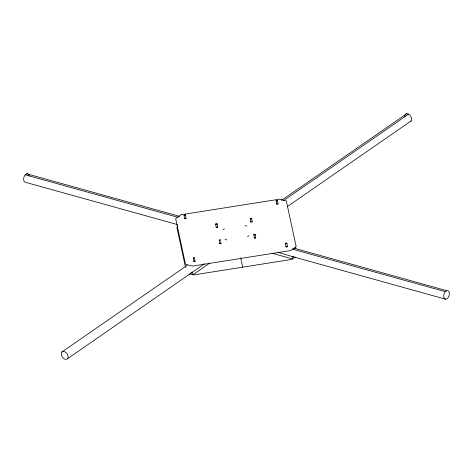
<?xml version="1.0" encoding="UTF-8"?>
<svg xmlns="http://www.w3.org/2000/svg" width="473" height="473" viewBox="0 0 473 473"><rect width="100%" height="100%" fill="white"/><g stroke="black" fill="none" stroke-linecap="round" stroke-linejoin="round"><path stroke-width="0.71" d="M67.485 358.765L67.911 358.114A4.417 2.85 55.3 0 0 64.151 351.504A4.417 2.85 55.3 0 0 62.04 356.482L62.69 357.434A4.417 2.85 55.3 0 0 67.485 358.765L204.632 263.745M177.393 224.569L25.56 182.324A4.417 2.667 -74.5 0 1 23.65 179.415A4.417 2.667 -74.5 0 1 25.223 174.785L26.659 173.792L179.586 216.338M222.96 229.801L224.397 228.808M247.545 236.648L248.981 235.655M445.282 291.664L446.713 290.67A4.417 2.667 -74.5 0 1 449.208 295.164L448.877 296.269A4.417 2.667 -74.5 0 1 444.957 298.983L444.401 298.487A4.417 2.667 -74.5 0 1 445.282 291.664L292.355 249.111M61.916 351.971L187.343 265.223M281.394 200.404L406.821 113.656L408.577 114.147A4.417 2.85 55.3 0 1 411.522 118.061A4.417 2.85 55.3 0 1 410.404 121.449M283.753 200.469L408.577 114.147M287.424 206.506L411.019 121.029M209.858 263.035L192.883 274.778L192.505 272.129M295.241 257.058L291.876 259.387L193.504 274.949L189.549 273.849M245.038 225.544L246.788 226.035M293.792 248.124L446.713 290.67M25.223 174.785L178.15 217.332M278.018 252.363L292.415 256.543A4.417 2.667 -74.5 0 0 293.804 256.685M293.077 256.762L445.619 299.202M272.034 253.25L292.515 258.944L292.137 256.295M295.578 246.989L295.885 248.42M240.692 257.891L242.69 267.168M185.499 267.357L176.89 227.401L177.541 226.951L177.351 225.627M286.928 243.264L287.407 246.599M285.479 243.494L285.952 246.829M277.58 200.469L278.053 203.804M276.126 200.7L276.599 204.034M255.29 234.46L255.769 237.795M251.695 218.372L252.168 221.707M253.841 234.691L254.314 238.025M250.241 218.603L250.714 221.938M220.66 241.804L220.85 243.134M217.148 223.841L217.621 227.176M219.348 239.965L219.927 243.772M215.694 224.072L216.173 227.407M194.681 259.038L194.965 261.037M193.463 257.868L194.042 261.675M185.511 215.038L185.984 218.372M184.056 215.268L184.535 218.603M26.659 173.792A4.417 2.667 -74.5 0 1 29.243 176.104M192.292 272.454A4.417 2.85 55.3 0 1 190.915 273.027M404.841 116.689A4.417 2.85 55.3 0 1 406.821 113.656M225.077 239.504A4.417 2.85 55.3 0 1 226.833 239.994M195.095 261.09A0.733 0.343 -8.1 0 1 194.876 261.61A0.733 0.343 -8.1 0 1 193.847 261.581A0.733 0.343 -8.1 0 1 194.243 261.061M220.69 243.104A0.733 0.343 -8.1 0 1 221.057 243.524A0.733 0.343 -8.1 0 1 220.087 243.802A0.733 0.343 -8.1 0 1 219.726 243.382M251.902 221.5A0.733 0.343 -8.1 0 1 252.008 221.979A0.733 0.343 -8.1 0 1 250.98 222.139A0.733 0.343 -8.1 0 1 250.879 221.666M277.923 203.65A0.733 0.343 -8.1 0 1 277.752 204.153A0.733 0.343 -8.1 0 1 276.735 204.188A0.733 0.343 -8.1 0 1 276.9 203.686M185.723 218.171A0.733 0.343 -8.1 0 1 185.824 218.644A0.733 0.343 -8.1 0 1 184.795 218.81A0.733 0.343 -8.1 0 1 184.695 218.331M217.361 226.969A0.733 0.343 -8.1 0 1 217.462 227.448A0.733 0.343 -8.1 0 1 216.433 227.614A0.733 0.343 -8.1 0 1 216.332 227.135M255.633 237.641A0.733 0.343 -8.1 0 1 255.414 238.167A0.733 0.343 -8.1 0 1 254.385 238.132A0.733 0.343 -8.1 0 1 254.781 237.612M287.359 246.516A0.733 0.343 -8.1 0 1 286.934 247.007A0.733 0.343 -8.1 0 1 285.994 246.912A0.733 0.343 -8.1 0 1 286.419 246.415M181.194 214.724L175.649 218.561L185.487 264.224L192.263 266.116L290.635 250.554L296.181 246.717L286.348 201.049L279.567 199.163L181.194 214.724M215.96 224.279A0.733 0.343 -8.1 0 0 217.142 223.936A0.733 0.343 -8.1 0 0 216.167 223.664A0.733 0.343 -8.1 0 0 215.96 224.279M184.322 215.475A0.733 0.343 -8.1 0 0 185.505 215.132A0.733 0.343 -8.1 0 0 184.529 214.86A0.733 0.343 -8.1 0 0 184.322 215.475M250.507 218.81A0.733 0.343 -8.1 0 0 251.689 218.467A0.733 0.343 -8.1 0 0 250.708 218.195A0.733 0.343 -8.1 0 0 250.507 218.81M276.392 200.907A0.733 0.343 -8.1 0 0 277.574 200.564A0.733 0.343 -8.1 0 0 276.593 200.292A0.733 0.343 -8.1 0 0 276.392 200.907M285.739 243.701A0.733 0.343 -8.1 0 0 286.922 243.353A0.733 0.343 -8.1 0 0 285.946 243.081A0.733 0.343 -8.1 0 0 285.739 243.701M254.102 234.898A0.733 0.343 -8.1 0 0 255.284 234.555A0.733 0.343 -8.1 0 0 254.308 234.283A0.733 0.343 -8.1 0 0 254.102 234.898M219.454 240.438A0.733 0.343 -8.1 0 0 220.637 240.095A0.733 0.343 -8.1 0 0 219.655 239.823A0.733 0.343 -8.1 0 0 219.454 240.438M193.569 258.341A0.733 0.343 -8.1 0 0 194.752 257.998A0.733 0.343 -8.1 0 0 193.77 257.726A0.733 0.343 -8.1 0 0 193.569 258.341"/></g></svg>
